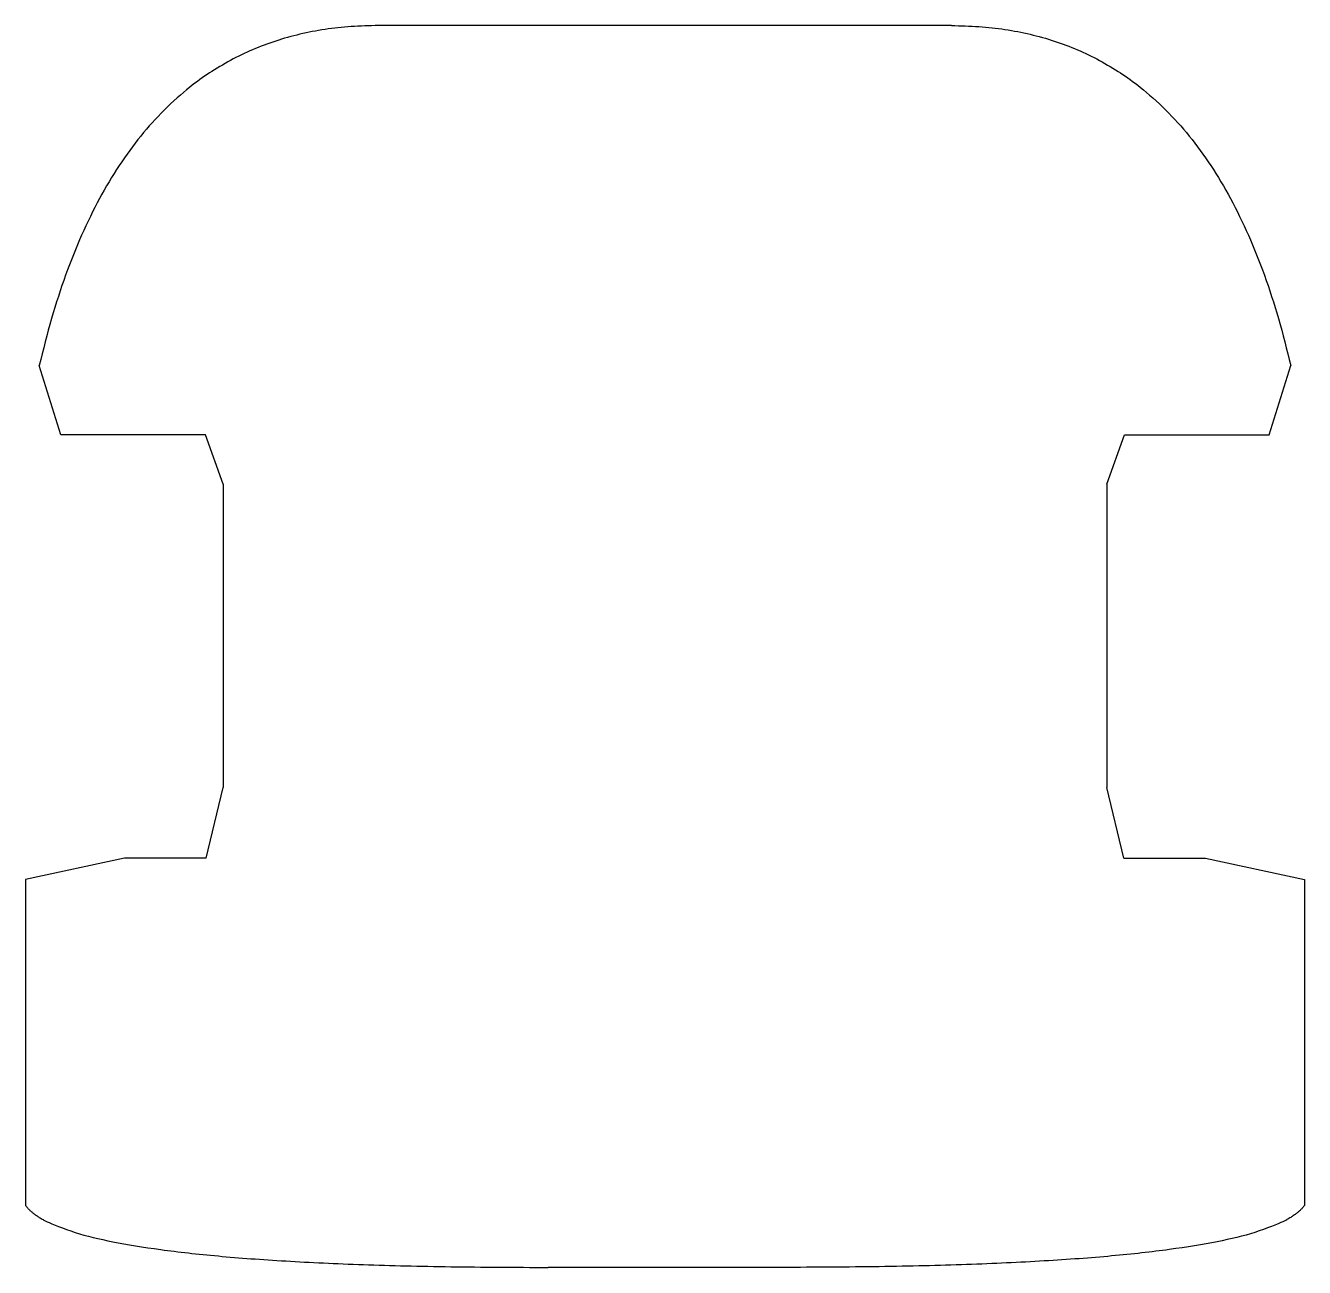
# Model space of a CAD drawing. Extents: x -45.3 to 45.3, y -44 to 44.
import ezdxf

# ---------------------------------------------------------------- set-up
doc = ezdxf.new("R2010")
doc.units = 0
doc.layers.add('VISIBLE', color=7, linetype='CONTINUOUS')

msp = doc.modelspace()

# ---------------------------------------------------------------- linework, layer by layer
at = {"layer": 'VISIBLE'}
for p, q in [((20.3, 44), (-20.3, 44)), ((-42.8, 15), (-44.331, 19.905)), ((42.8, 15), (44.331, 19.905)), ((-32.55, 15), (-42.8, 15)), ((-31.3, 11.5), (-32.55, 15)), ((31.3, 11.5), (32.55, 15)), ((32.55, 15), (42.8, 15)), ((-31.3, 11.5), (-31.3, -10)), ((31.3, 11.5), (31.3, -10)), ((-32.5, -15), (-31.3, -10)), ((32.5, -15), (31.3, -10)), ((-38.3, -15), (-45.3, -16.5)), ((-32.5, -15), (-38.3, -15)), ((32.5, -15), (38.3, -15)), ((38.3, -15), (45.3, -16.5)), ((-45.3, -16.5), (-45.3, -39.616)), ((45.3, -16.5), (45.3, -39.616)), ((8.274, -44), (-8.274, -44))]:
    msp.add_line(p, q, dxfattribs=at)
for points in [[(-20.3, 44), (-38.721, 44), (-44.331, 19.905)], [(20.3, 44), (38.721, 44), (44.331, 19.905)], [(-45.3, -39.616), (-41.983, -44), (-8.274, -44)], [(45.3, -39.616), (41.983, -44), (8.274, -44)]]:
    msp.add_open_spline(points, degree=2, dxfattribs=at)

doc.saveas('drawing.dxf')
